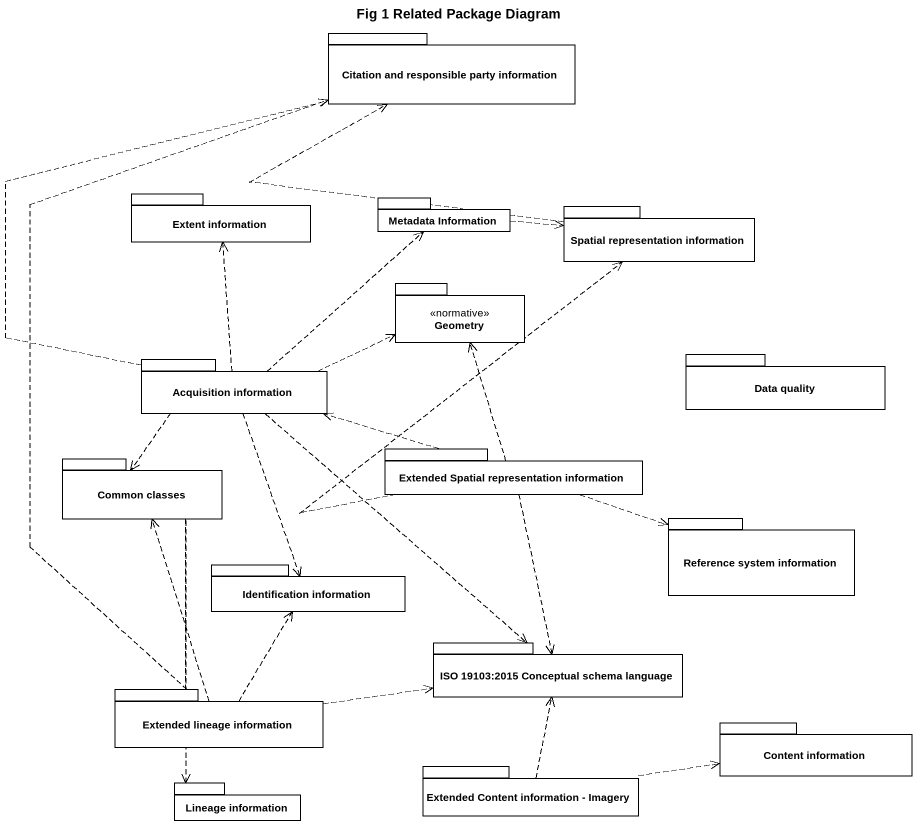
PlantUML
@startuml
title Fig 1 Related Package Diagram
package "Citation and responsible party information" as Citation_and_responsible #FFFFFF {
}
package "Extent information" as Extent_information #FFFFFF {
}
package "Metadata Information" as Metadata_Information #FFFFFF {
}
package "Spatial representation information" as Spatial_representation #FFFFFF {
}
package Geometry <<normative>> #FFFFFF {
}
package "Acquisition information" as Acquisition_information #FFFFFF {
}
package "Data quality" as Data_quality #FFFFFF {
}
package "Extended Spatial representation information" as Extended_Spatial #FFFFFF {
}
package "Common classes" as Common_classes #FFFFFF {
}
package "Reference system information" as Reference_system_information #FFFFFF {
}
package "Identification information" as Identification_information #FFFFFF {
}
package "ISO 19103:2015 Conceptual schema language" as ISO_19103_2015_Conceptual #FFFFFF {
}
package "Extended lineage information" as Extended_lineage_information #FFFFFF {
}
package "Content information" as Content_information #FFFFFF {
}
package "Lineage information" as Lineage_information #FFFFFF {
}
package "Extended Content information - Imagery" as Extended_Content #FFFFFF {
}
Metadata_Information .right.> Spatial_representation
Spatial_representation .up.> Citation_and_responsible
Acquisition_information .up.> Citation_and_responsible
Acquisition_information .up.> Extent_information
Acquisition_information .up.> Metadata_Information
Acquisition_information .right.> Geometry
Acquisition_information ..> Common_classes
Acquisition_information ..> Identification_information
Acquisition_information ..> ISO_19103_2015_Conceptual
Extended_Spatial .up.> Spatial_representation
Extended_Spatial .up.> Geometry
Extended_Spatial .left.> Acquisition_information
Extended_Spatial .right.> Reference_system_information
Extended_Spatial ..> ISO_19103_2015_Conceptual
Extended_lineage_information .up.> Citation_and_responsible
Extended_lineage_information .up.> Common_classes
Extended_lineage_information .up.> Identification_information
Extended_lineage_information .right.> ISO_19103_2015_Conceptual
Extended_lineage_information ..> Lineage_information
Extended_Content .up.> ISO_19103_2015_Conceptual
Extended_Content .right.> Content_information
@enduml
